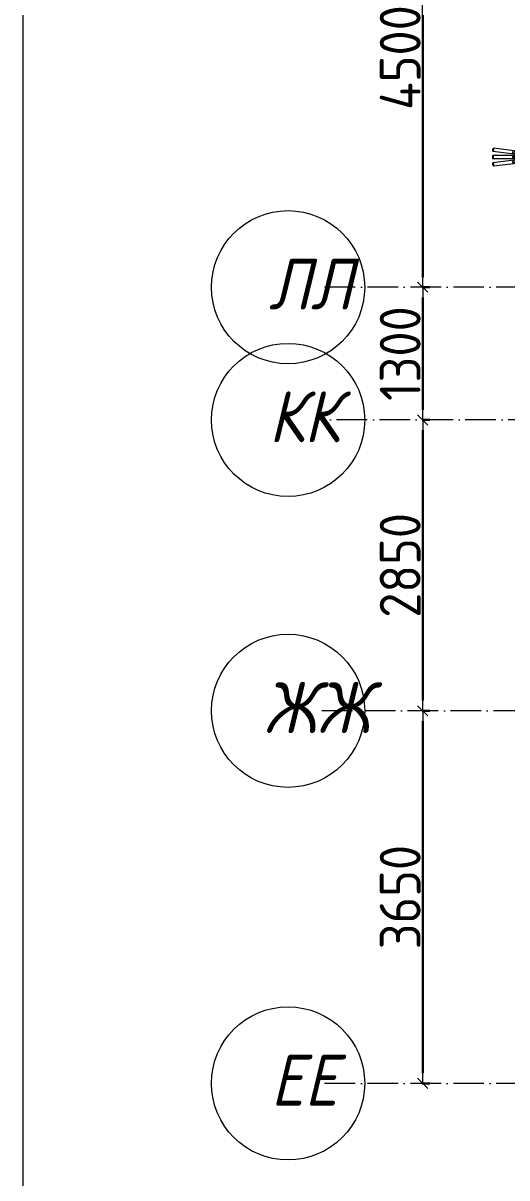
# Model space of a CAD drawing. Header units: millimetres. Extents: x -213536 to 1564669, y -45299 to 942238.
# Drawn here: x -23154 to -18419, y 513371 to 524684 of the extents above; entities that cross this region are included whole.
import ezdxf

# ---------------------------------------------------------------- set-up
doc = ezdxf.new("R2010")
doc.units = ezdxf.units.MM
doc.linetypes.add('50_200_ШТРИХ_1Т_ш5_п1_п1_', pattern=[700, 500, -100, 0, -100])
for name, color, linetype, lineweight in [('3.1) ЖБ окна 1.2 м', 102, 'Continuous', 30), ('A-____-____-DIMS', 7, 'Continuous', 9), ('A-GENM-____-OTLN', 7, 'Continuous', 9), ('S-GRID-____-IDEN', 7, 'Continuous', 9), ('S-GRID-____-OTLN-1', 7, '50_200_ШТРИХ_1Т_ш5_п1_п1_', 9)]:
    doc.layers.add(name, color=color, linetype=linetype, lineweight=lineweight)
doc.styles.add('ISOCPEUR_I_9', font='isocpeui.ttf', dxfattribs={"width": 0.9, "height": 250})
doc.styles.add('СПДС', font='isocpeur.ttf', dxfattribs={"width": 0.9})
doc.dimstyles.new('Размера А3', dxfattribs={"dimtxt": 200, "dimasz": 100, "dimexe": 70, "dimexo": 100, "dimgap": 20, "dimtad": 1, "dimdec": 0, "dimrnd": 10, "dimzin": 0, "dimdsep": 46, "dimtxsty": 'СПДС', "dimblk": 'ARROWHEAD_6', "dimcen": 1, "dimclrd": 256, "dimclre": 256, "dimclrt": 256, "dimazin": 0, "dimtfac": 1, "dimtdec": 0, "dimtmove": 2, "dimatfit": 3, "dimfxl": 1, "dimtolj": 1, "dimtzin": 0, "dimarcsym": 0})

# ---------------------------------------------------------------- blocks, each defined once
blk = doc.blocks.new('Указатель_Флаги_По грани - Указатель_Флаги_По грани-31763482-АР1_План отверстий 2 этажа в осях 1-64_Ю-ЯЯ')
at = {"layer": 'A-GENM-____-OTLN'}
for p, q in [((-2963, 64413), (-2705, 64381)), ((-2705, 64411), (-2959, 64442)), ((-2769, 64399), (-2705, 64391)), ((-2705, 64401), (-2768, 64409)), ((-2705, 64257), (-2705, 64455)), ((-2705, 64455), (-2700, 64455)), ((-2705, 64371), (-2963, 64371)), ((-2963, 64341), (-2705, 64341)), ((-2705, 64331), (-2963, 64299)), ((-2959, 64270), (-2705, 64301)), ((-2705, 64361), (-2769, 64361)), ((-2769, 64351), (-2705, 64351)), ((-2705, 64321), (-2769, 64313)), ((-2768, 64303), (-2705, 64311)), ((-2700, 64257), (-2705, 64257))]:
    blk.add_line(p, q, dxfattribs=at)
for centre, major_axis, start_param, end_param in [((-2961, 64428), (1.8, 14.9), 1.570796, 4.712389), ((-2961, 64428), (1.8, 14.9), 4.712389, 7.853982), ((-2963, 64356), (0, 15), 4.712389, 7.853982), ((-2963, 64356), (0, 15), 1.570796, 4.712389), ((-2961, 64285), (-1.8, 14.9), 4.712389, 7.853982), ((-2961, 64285), (-1.8, 14.9), 1.570796, 4.712389)]:
    blk.add_ellipse(centre, major_axis=major_axis, ratio=0.422618, start_param=start_param, end_param=end_param, dxfattribs=at)
for points, knots in [([(-2768, 64409), (-2768, 64409), (-2768, 64409), (-2769, 64409), (-2770, 64409), (-2771, 64408), (-2771, 64408), (-2772, 64406), (-2773, 64405), (-2773, 64404)], [0.5555556, 0.5555556, 0.5555556, 0.5555556, 0.5833333, 0.6111111, 0.6666667, 0.7222222, 0.7777778, 0.8888889, 1, 1, 1, 1]), ([(-2773, 64404), (-2773, 64404), (-2773, 64402), (-2772, 64401), (-2772, 64400), (-2771, 64400), (-2770, 64399), (-2770, 64399), (-2769, 64399), (-2769, 64399)], [0, 0, 0, 0, 0.1111111, 0.2222222, 0.2777778, 0.3333333, 0.3888889, 0.4166667, 0.4444444, 0.4444444, 0.4444444, 0.4444444]), ([(-2769, 64361), (-2769, 64361), (-2770, 64361), (-2770, 64361), (-2770, 64361), (-2771, 64361), (-2771, 64360), (-2772, 64359), (-2773, 64358), (-2773, 64357), (-2773, 64356)], [0.5555556, 0.5555556, 0.5555556, 0.5555556, 0.5833333, 0.6111111, 0.6388889, 0.6666667, 0.7222222, 0.7777778, 0.8888889, 1, 1, 1, 1]), ([(-2773, 64356), (-2773, 64355), (-2773, 64354), (-2772, 64353), (-2772, 64352), (-2771, 64351), (-2770, 64351), (-2770, 64351), (-2769, 64351), (-2769, 64351)], [0, 0, 0, 0, 0.1111111, 0.2222222, 0.2777778, 0.3333333, 0.3888889, 0.4166667, 0.4444444, 0.4444444, 0.4444444, 0.4444444]), ([(-2769, 64313), (-2769, 64313), (-2770, 64313), (-2770, 64313), (-2771, 64313), (-2772, 64312), (-2772, 64311), (-2773, 64310), (-2773, 64308), (-2773, 64308)], [0.5555556, 0.5555556, 0.5555556, 0.5555556, 0.5833333, 0.6111111, 0.6666667, 0.7222222, 0.7777778, 0.8888889, 1, 1, 1, 1]), ([(-2773, 64308), (-2773, 64307), (-2772, 64306), (-2771, 64305), (-2771, 64304), (-2770, 64303), (-2769, 64303), (-2768, 64303), (-2768, 64303), (-2768, 64303)], [0, 0, 0, 0, 0.1111111, 0.2222222, 0.2777778, 0.3333333, 0.3888889, 0.4166667, 0.4444444, 0.4444444, 0.4444444, 0.4444444])]:
    blk.add_open_spline(points, degree=3, knots=knots, dxfattribs=at)
blk = doc.blocks.new('Ось сетки - Круг_Ø6_00__ISO-2_5_0_9K_-25732049-АР1_План отверстий 2 этажа в осях 1-64_Ю-ЯЯ')
at = {"layer": 'S-GRID-____-IDEN'}
blk.add_circle((0, 0), 3, dxfattribs=at)
blk = doc.blocks.new('ARROWHEAD_6')
at = {"color": 0, "linetype": 'Continuous'}
for p, q in [((0, 0), (-1, 0)), ((-0.5, -0.5), (0.5, 0.5))]:
    blk.add_line(p, q, dxfattribs=at)
blk = doc.blocks.new('*D5580')
at = {"layer": 'A-____-____-DIMS', "lineweight": -2, "transparency": 16777216}
for p, q in [((-19249, 517947), (-19173, 517947)), ((-19243, 514397), (-19243, 517847)), ((-19249, 514297), (-19173, 514297))]:
    blk.add_line(p, q, dxfattribs=at)
at = {"layer": 'Defpoints', "color": 0, "lineweight": 30, "transparency": 16777216}
for p in [(-19349, 517947), (-19243, 517947), (-19349, 514297)]:
    blk.add_point(p, dxfattribs=at)
at = {"layer": 'A-____-____-DIMS', "lineweight": -2, "transparency": 16777216, "xscale": 100, "yscale": 100, "zscale": 100}
for p, rotation in [((-19243, 517947), 90), ((-19243, 514297), 270)]:
    blk.add_blockref('ARROWHEAD_6', p, dxfattribs=dict(at, rotation=rotation))
at = {"layer": 'A-____-____-DIMS', "transparency": 16777216, "insert": (-19463, 516122), "char_height": 400, "width": 2.49, "attachment_point": 5, "rotation": 90, "style": 'СПДС'}
blk.add_mtext('\\A1;3650', dxfattribs=at)
blk = doc.blocks.new('*D5581')
at = {"layer": 'A-____-____-DIMS', "lineweight": -2, "transparency": 16777216}
for p, q in [((-19249, 520797), (-19173, 520797)), ((-19243, 518047), (-19243, 520697)), ((-19249, 517947), (-19173, 517947))]:
    blk.add_line(p, q, dxfattribs=at)
at = {"layer": 'Defpoints', "color": 0, "lineweight": 30, "transparency": 16777216}
for p in [(-19349, 520797), (-19243, 520797), (-19349, 517947)]:
    blk.add_point(p, dxfattribs=at)
at = {"layer": 'A-____-____-DIMS', "lineweight": -2, "transparency": 16777216, "xscale": 100, "yscale": 100, "zscale": 100}
for p, rotation in [((-19243, 520797), 90), ((-19243, 517947), 270)]:
    blk.add_blockref('ARROWHEAD_6', p, dxfattribs=dict(at, rotation=rotation))
at = {"layer": 'A-____-____-DIMS', "transparency": 16777216, "insert": (-19463, 519372), "char_height": 400, "width": 2.49, "attachment_point": 5, "rotation": 90, "style": 'СПДС'}
blk.add_mtext('\\A1;2850', dxfattribs=at)
blk = doc.blocks.new('*D5582')
at = {"layer": 'A-____-____-DIMS', "lineweight": -2, "transparency": 16777216}
for p, q in [((-19249, 522097), (-19173, 522097)), ((-19243, 520897), (-19243, 521997)), ((-19249, 520797), (-19173, 520797))]:
    blk.add_line(p, q, dxfattribs=at)
at = {"layer": 'Defpoints', "color": 0, "lineweight": 30, "transparency": 16777216}
for p in [(-19349, 522097), (-19243, 522097), (-19349, 520797)]:
    blk.add_point(p, dxfattribs=at)
at = {"layer": 'A-____-____-DIMS', "lineweight": -2, "transparency": 16777216, "xscale": 100, "yscale": 100, "zscale": 100}
for p, rotation in [((-19243, 522097), 90), ((-19243, 520797), 270)]:
    blk.add_blockref('ARROWHEAD_6', p, dxfattribs=dict(at, rotation=rotation))
at = {"layer": 'A-____-____-DIMS', "transparency": 16777216, "insert": (-19463, 521447), "char_height": 400, "width": 2.3, "attachment_point": 5, "rotation": 90, "style": 'СПДС'}
blk.add_mtext('\\A1;1300', dxfattribs=at)
blk = doc.blocks.new('*D5583')
at = {"layer": 'A-____-____-DIMS', "lineweight": -2, "transparency": 16777216}
for p, q in [((-19249, 526597), (-19173, 526597)), ((-19243, 522197), (-19243, 526497)), ((-19249, 522097), (-19173, 522097))]:
    blk.add_line(p, q, dxfattribs=at)
at = {"layer": 'Defpoints', "color": 0, "lineweight": 30, "transparency": 16777216}
for p in [(-19349, 526597), (-19243, 526597), (-19349, 522097)]:
    blk.add_point(p, dxfattribs=at)
at = {"layer": 'A-____-____-DIMS', "lineweight": -2, "transparency": 16777216, "xscale": 100, "yscale": 100, "zscale": 100}
for p, rotation in [((-19243, 526597), 90), ((-19243, 522097), 270)]:
    blk.add_blockref('ARROWHEAD_6', p, dxfattribs=dict(at, rotation=rotation))
at = {"layer": 'A-____-____-DIMS', "transparency": 16777216, "insert": (-19463, 524347), "char_height": 400, "width": 2.56, "attachment_point": 5, "rotation": 90, "style": 'СПДС'}
blk.add_mtext('\\A1;4500', dxfattribs=at)
blk = doc.blocks.new('2этаж')
at = {"layer": 'S-GRID-____-OTLN-1', "color": 251, "ltscale": 0.6, "true_color": 0x636466}
for p, q in [((88482.7, 522097), (-20260.4, 522097)), ((-4662.3, 520797), (-20260.4, 520797)), ((59888.4, 517947), (-20260.4, 517947)), ((88482.7, 514297), (-20260.4, 514297))]:
    blk.add_line(p, q, dxfattribs=at)
at = {"layer": 'S-GRID-____-IDEN', "xscale": 250, "yscale": 250, "zscale": 99.99999999999993, "rotation": 89.9999999999998}
for p in [(-20560.4, 522097), (-20560.4, 520797), (-20560.4, 517947), (-20560.4, 514297)]:
    blk.add_blockref('Ось сетки - Круг_Ø6_00__ISO-2_5_0_9K_-25732049-АР1_План отверстий 2 этажа в осях 1-64_Ю-ЯЯ', p, dxfattribs=at)
at = {"layer": 'S-GRID-____-IDEN', "char_height": 500, "attachment_point": 1, "style": 'ISOCPEUR_I_9'}
for s, insert, width in [('ЛЛ', (-20750.1, 522378.9), 447.342), ('КК', (-20750.1, 521078.9), 447.342), ('ЖЖ', (-20797.8, 518228.9), 562.785), ('ЕЕ', (-20732.1, 514578.9), 404.05)]:
    blk.add_mtext(s, dxfattribs=dict(at, insert=insert, width=width))
at = {"layer": 'A-____-____-DIMS'}
for base, p1, p2, picture, middle in [((-19243.1, 526597), (-19349.1, 522097), (-19349.1, 526597), '*D5583', (-19463.1, 524347)), ((-19243.1, 522097), (-19349.1, 520797), (-19349.1, 522097), '*D5582', (-19463.1, 521447)), ((-19243.1, 520797), (-19349.1, 517947), (-19349.1, 520797), '*D5581', (-19463.1, 519372)), ((-19243.1, 517947), (-19349.1, 514297), (-19349.1, 517947), '*D5580', (-19463.1, 516122))]:
    dim = blk.add_linear_dim(base=base, p1=p1, p2=p2, angle=90, dimstyle='Размера А3', override={"dimtxt": 400}, dxfattribs=at)
    dim.commit()
    dim.dimension.update_dxf_attribs({"geometry": picture, "text_midpoint": middle})

msp = doc.modelspace()

# ---------------------------------------------------------------- linework, layer by layer
at = {"color": 1, "lineweight": 0}
msp.add_lwpolyline([(-23154.5, 551818.7), (90081.5, 551818.7), (90081.5, 452990.7), (-23154.5, 452990.7)], close=True, dxfattribs=at)

# ---------------------------------------------------------------- block references
at = {"layer": '3.1) ЖБ окна 1.2 м'}
msp.add_blockref('2этаж', (0, 0), dxfattribs=at)
at = {"layer": 'A-GENM-____-OTLN'}
msp.add_blockref('Указатель_Флаги_По грани - Указатель_Флаги_По грани-31763482-АР1_План отверстий 2 этажа в осях 1-64_Ю-ЯЯ', (-15591.7, 459015.9), dxfattribs=at)

doc.saveas('drawing.dxf')
